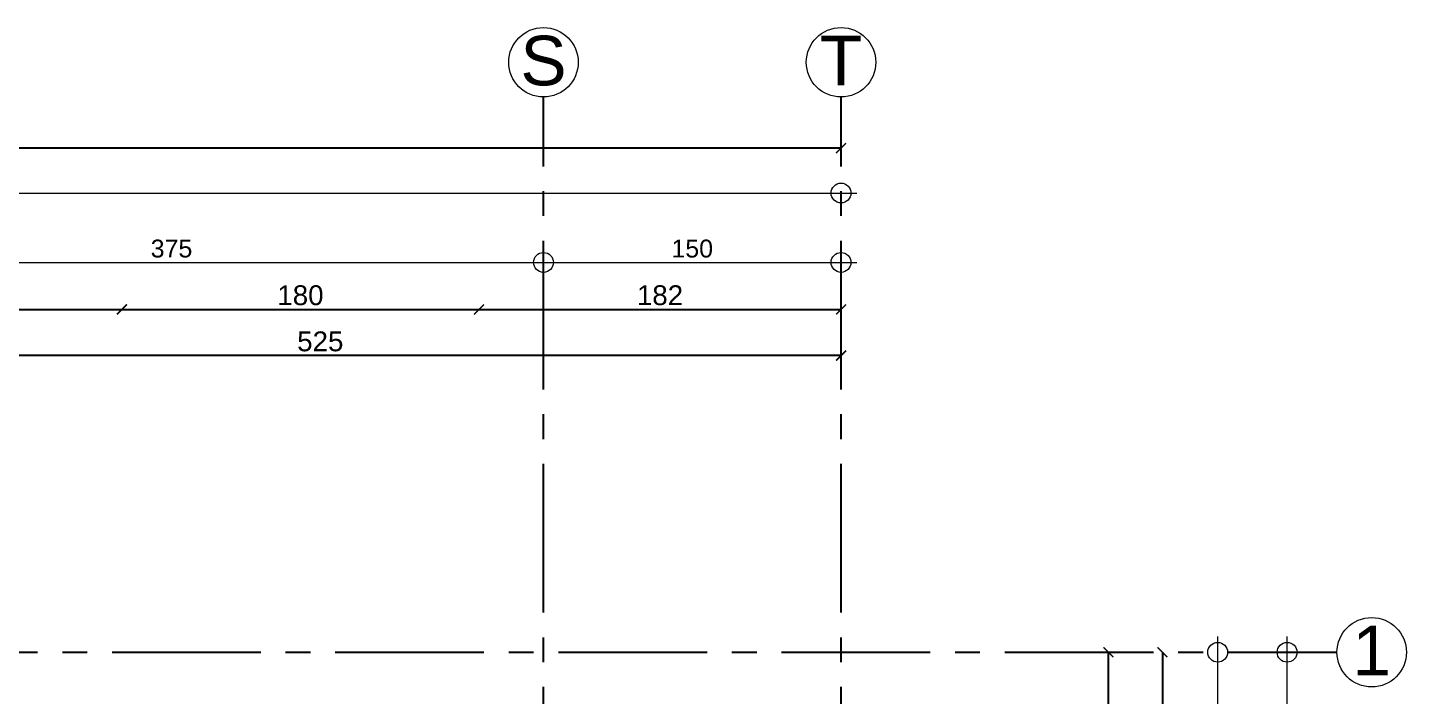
# Model space of a CAD drawing. Header units: millimetres. Extents: x 2778 to 13672, y 1832 to 5175.
# Drawn here: x 7472 to 8167, y 4798 to 5135 of the extents above; entities that cross this region are included whole.
import ezdxf

# ---------------------------------------------------------------- set-up
doc = ezdxf.new("R2010")
doc.units = ezdxf.units.MM
doc.linetypes.add('CENTER2', pattern=[112.5, 75, -12.5, 12.5, -12.5])
doc.linetypes.add('DASHDOT2', pattern=[12.7, 6.35, -3.175, 0, -3.175])
doc.layers.add('aks', color=251, linetype='DASHDOT2', lineweight=35)
doc.layers.add('ÖLÇÜ İÇ', color=7, linetype='Continuous', lineweight=9)
for name, color, linetype in [('İÇÖLÇÜ', 7, 'Continuous'), ('Standart', 7, 'Continuous'), ('Ölçülendirme', 7, 'Continuous')]:
    doc.layers.add(name, color=color, linetype=linetype)
doc.styles.add('arial_1_18', font='arial.ttf', dxfattribs={"height": 0.2})
doc.styles.get("Standard").update_dxf_attribs({"font": 'arial.ttf'})
doc.dimstyles.new('zulay iç ölçü', dxfattribs={"dimtxt": 10, "dimasz": 5, "dimexe": 0.18, "dimexo": 0, "dimgap": 2, "dimtad": 3, "dimdec": 0, "dimzin": 0, "dimdsep": 46, "dimtxsty": 'Standard', "dimblk": 'ARCHTICK', "dimcen": 0.09, "dimse1": 1, "dimse2": 1, "dimadec": 0, "dimazin": 0, "dimtfac": 1, "dimtdec": 0, "dimtix": 1, "dimtofl": 0, "dimtmove": 0, "dimatfit": 3, "dimldrblk": 'ARCHTICK', "dimfxl": 1, "dimtolj": 1, "dimtzin": 0, "dimarcsym": 0})

# ---------------------------------------------------------------- blocks, each defined once
blk = doc.blocks.new('IDE941Entity3926')
at = {"layer": 'Ölçülendirme', "color": 1, "linetype": 'Continuous', "lineweight": 5}
for points in [[(3262, 2723), (4738, 2723)], [(3262, 2688), (4738, 2688)]]:
    blk.add_lwpolyline(points, dxfattribs=at)
for centre in [(4730, 2723), (4580, 2688), (4730, 2688)]:
    blk.add_circle(centre, 5, dxfattribs=at)
at = {"layer": 'Ölçülendirme', "color": 1, "linetype": 'Continuous', "lineweight": 5, "style": 'arial_1_18'}
for s, p in [('375', (4382.01, 2690.5)), ('150', (4644.51, 2690.5))]:
    blk.add_text(s, height=9, dxfattribs=at).set_placement(p)
blk = doc.blocks.new('_ArchTick')
at = {"color": 0, "linetype": 'ByBlock', "const_width": 0.15}
blk.add_lwpolyline([(-0.5, -0.5), (0.5, 0.5)], dxfattribs=at)
blk = doc.blocks.new('*D1789')
at = {"layer": 'Defpoints', "color": 0, "transparency": 16777216}
for p in [(3151.58, 5074.42), (3151.58, 5074.42), (7881.58, 5074.42)]:
    blk.add_point(p, dxfattribs=at)
at = {"layer": 'ÖLÇÜ İÇ', "color": 0, "lineweight": -2, "transparency": 16777216}
blk.add_line((7881.58, 5074.42), (3151.58, 5074.42), dxfattribs=at)
at = {"layer": 'ÖLÇÜ İÇ', "color": 0, "lineweight": -2, "transparency": 16777216, "xscale": 5, "yscale": 5, "zscale": 5, "rotation": 180}
blk.add_blockref('_ArchTick', (3151.58, 5074.42), dxfattribs=at)
at = {"layer": 'ÖLÇÜ İÇ', "color": 0, "lineweight": -2, "transparency": 16777216, "xscale": 5, "yscale": 5, "zscale": 5}
blk.add_blockref('_ArchTick', (7881.58, 5074.42), dxfattribs=at)
at = {"layer": 'ÖLÇÜ İÇ', "color": 0, "transparency": 16777216, "insert": (5516.58, 5081.52), "char_height": 10, "attachment_point": 5}
blk.add_mtext('\\A1;4730', dxfattribs=at)
blk = doc.blocks.new('IDE941Entity3927')
at = {"layer": 'Ölçülendirme', "color": 1, "linetype": 'Continuous', "lineweight": 5}
for points in [[(5088, -8), (5088, 2338)], [(5123, -8), (5123, 2338)]]:
    blk.add_lwpolyline(points, dxfattribs=at)
for centre in [(5088, 2330), (5123, 2330)]:
    blk.add_circle(centre, 5, dxfattribs=at)

msp = doc.modelspace()

# ---------------------------------------------------------------- linework, layer by layer
at = {"layer": 'aks', "color": 251, "linetype": 'CENTER2', "lineweight": -3}
for points in [[(7731.58, 2140.23), (7731.58, 5100.23)], [(7881.58, 2140.23), (7881.58, 5100.23)], [(2901.58, 4820.23), (8131.58, 4820.23)]]:
    msp.add_lwpolyline(points, dxfattribs=at)
at = {"layer": 'aks', "color": 30, "linetype": 'Continuous', "lineweight": 5}
for centre in [(7731.58, 5117.73), (7881.58, 5117.73), (8149.08, 4820.23)]:
    msp.add_circle(centre, 17.5, dxfattribs=at)
at = {"layer": 'İÇÖLÇÜ'}
for p, q in [((7356.58, 4993.09), (7519.08, 4993.09)), ((7519.08, 4993.09), (7699.08, 4993.09)), ((7699.08, 4993.09), (7881.58, 4993.09)), ((7881.58, 4969.82), (7356.58, 4969.82)), ((8016.32, 4745.23), (8016.32, 4820.23)), ((8043.55, 4820.23), (8043.55, 4745.23))]:
    msp.add_line(p, q, dxfattribs=at)

# ---------------------------------------------------------------- block references
at = {"layer": 'İÇÖLÇÜ', "xscale": 5, "yscale": 5, "zscale": 5}
for p in [(7519.08, 4993.09), (7699.08, 4993.09), (7881.58, 4993.09), (7881.58, 4969.82)]:
    msp.add_blockref('_ArchTick', p, dxfattribs=at)
for p, rotation in [((7519.08, 4993.09), 180), ((7699.08, 4993.09), 180), ((8016.32, 4820.23), 90), ((8043.55, 4820.23), 90)]:
    msp.add_blockref('_ArchTick', p, dxfattribs=dict(at, rotation=rotation))
at = {"layer": 'Standart'}
for name, p in [('IDE941Entity3926', (3151.58, 2328.8)), ('IDE941Entity3927', (2983.45, 2490.23))]:
    msp.add_blockref(name, p, dxfattribs=at)

# ---------------------------------------------------------------- texts
at = {"layer": 'aks', "color": 1, "linetype": 'Continuous', "lineweight": 5, "style": 'arial_1_18'}
for s, p in [('S', (7719.94, 5106.11)), ('T', (7870.91, 5106.11)), ('1', (8139.37, 4808.61))]:
    msp.add_text(s, height=25, dxfattribs=at).set_placement(p)
at = {"layer": 'İÇÖLÇÜ', "char_height": 10, "attachment_point": 5}
for s, insert in [('\\A1;180', (7609.08, 5000.2)), ('\\A1;182', (7790.33, 5000.2)), ('\\A1;525', (7619.08, 4976.93))]:
    msp.add_mtext(s, dxfattribs=dict(at, insert=insert))

# ---------------------------------------------------------------- dimensions: what is measured, and where the dimension line sits
at = {"layer": 'ÖLÇÜ İÇ', "color": 1}
dim = msp.add_linear_dim(base=(3151.58, 5074.42), p1=(7881.58, 5074.42), p2=(3151.58, 5074.42), dimstyle='zulay iç ölçü', dxfattribs=at)
dim.commit()
dim.dimension.update_dxf_attribs({"geometry": '*D1789', "text_midpoint": (5516.58, 5081.52)})

doc.saveas('drawing.dxf')
